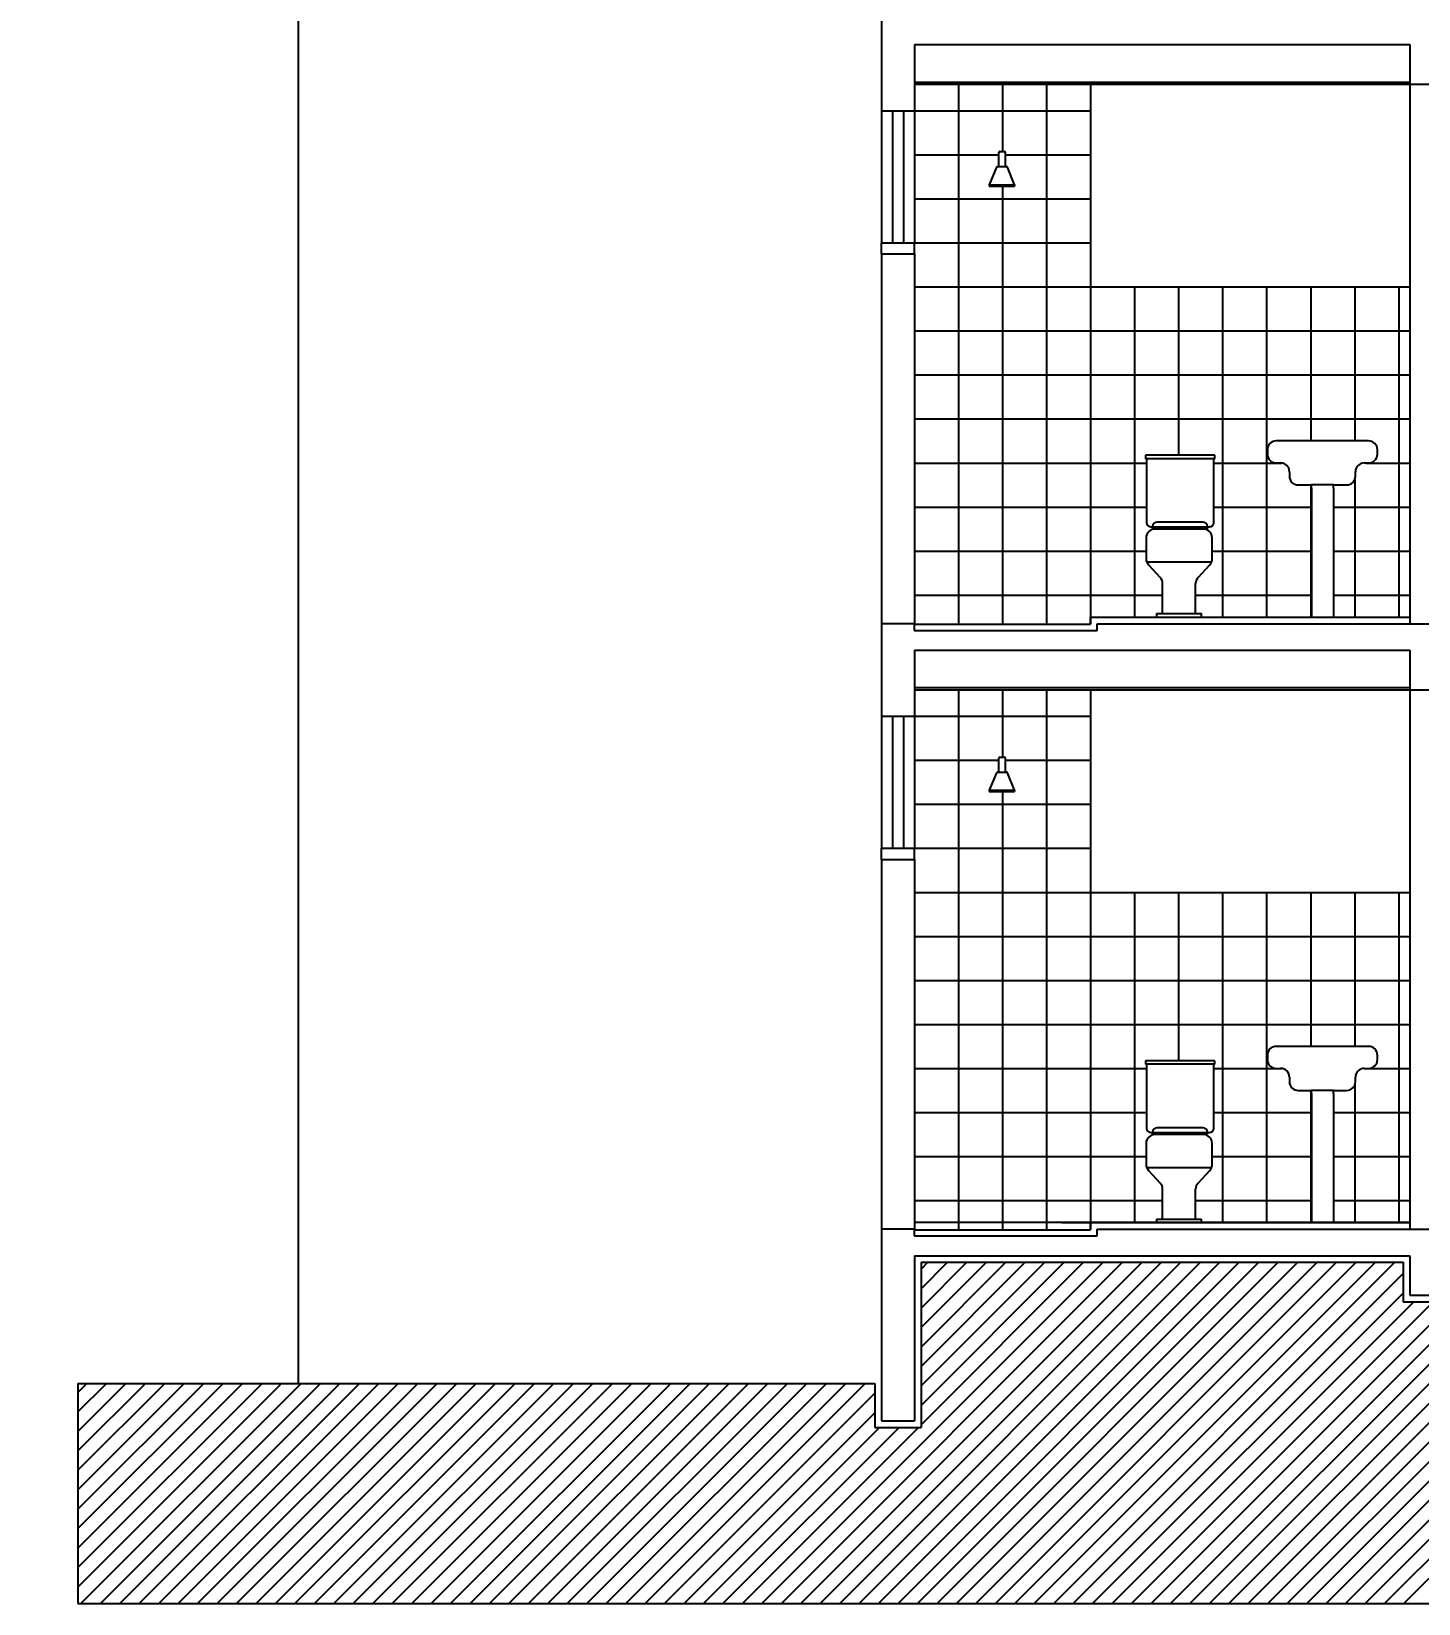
# Model space of a CAD drawing. Extents: x -9 to 119, y 33 to 95.
# Drawn here: x 28.85 to 35.15, y 35 to 42.14 of the extents above; entities that cross this region are included whole.
import ezdxf

# ---------------------------------------------------------------- set-up
doc = ezdxf.new("R2010")
doc.units = 0
doc.header["$LTSCALE"] = 8
doc.linetypes.add('ACAD_ISO04W100', pattern=[30.5, 24, -3, 0.5, -3])
doc.layers.get('0').update_dxf_attribs({"linetype": 'CONTINUOUS'})
doc.layers.get('DEFPOINTS').update_dxf_attribs({"linetype": 'CONTINUOUS'})
for name, color, linetype in [('CONCRETO', 5, 'CONTINUOUS'), ('COTA', 244, 'CONTINUOUS'), ('EQUIPAMENTOS', 1, 'CONTINUOUS'), ('ESQUADRIAS', 244, 'CONTINUOUS'), ('PAREDES', 7, 'CONTINUOUS'), ('PISO', 30, 'CONTINUOUS'), ('TERRENOEMCORTE', 244, 'CONTINUOUS')]:
    doc.layers.add(name, color=color, linetype=linetype)
doc.dimstyles.get("Standard").update_dxf_attribs({"dimtxt": 0.18, "dimasz": 0.18, "dimexe": 0.18, "dimexo": 0.0625, "dimgap": 0.09, "dimtad": 0, "dimtih": 1, "dimtoh": 1, "dimzin": 0, "dimtxsty": 'STANDARD', "dimcen": 0.09, "dimclrt": 30, "dimazin": 3, "dimtfac": 1, "dimtdec": 4, "dimtofl": 0, "dimtmove": 0, "dimatfit": 3, "dimtolj": 1, "dimtzin": 0})

# ---------------------------------------------------------------- blocks, each defined once
blk = doc.blocks.new('_OBLIQUE')
at = {"color": 0, "linetype": 'BYBLOCK'}
blk.add_line((-0.5, -0.5), (0.5, 0.5), dxfattribs=at)
blk = doc.blocks.new('*D135')
at = {"color": 0, "linetype": 'BYBLOCK', "ltscale": 0.2}
for p, q in [((7.9854, 47.3212), (7.4756, 47.3212)), ((7.5836, 47.3212), (7.5836, 46.2282)), ((7.5836, 44.7212), (7.5836, 45.8142)), ((7.9854, 44.7212), (7.4756, 44.7212)), ((68.6188, 37.9514), (68.3973, 37.9514)), ((68.5053, 37.9514), (68.5053, 37.4216)), ((68.5053, 36.4958), (68.5053, 37.0256)), ((68.6188, 36.4958), (68.3973, 36.4958))]:
    blk.add_line(p, q, dxfattribs=at)
at = {"layer": 'DEFPOINTS', "color": 0, "linetype": 'BYBLOCK', "ltscale": 0.2}
for p in [(8.0229, 47.3212), (7.5836, 44.7212), (8.0229, 44.7212), (68.6563, 37.9514), (68.5053, 36.4958), (68.6563, 36.4958)]:
    blk.add_point(p, dxfattribs=at)
at = {"color": 0, "linetype": 'BYBLOCK', "ltscale": 0.2, "xscale": 0.06, "yscale": 0.06, "zscale": 0.06}
for p, rotation in [((7.5836, 47.3212), 90), ((7.5836, 44.7212), 270), ((68.5053, 37.9514), 90), ((68.5053, 36.4958), 270)]:
    blk.add_blockref('_OBLIQUE', p, dxfattribs=dict(at, rotation=rotation))
at = {"color": 30, "linetype": 'BYBLOCK', "ltscale": 0.2, "char_height": 0.108, "attachment_point": 5, "rotation": 90}
for s, insert in [('\\A1;2.60', (7.5836, 46.0212)), ('\\A1;1.46', (68.5053, 37.2236))]:
    blk.add_mtext(s, dxfattribs=dict(at, insert=insert))
blk = doc.blocks.new('*D136')
at = {"color": 0, "linetype": 'BYBLOCK', "ltscale": 0.2}
for p, q in [((11.0965, 52.3012), (10.7609, 52.3012)), ((10.8689, 52.3012), (10.8689, 51.8192)), ((10.8689, 50.9412), (10.8689, 51.4232)), ((11.4966, 50.9412), (10.7609, 50.9412)), ((7.9854, 44.5712), (7.4806, 44.5712)), ((7.5886, 44.5712), (7.5886, 43.4782)), ((7.5886, 41.9712), (7.5886, 43.0642)), ((7.9854, 41.9712), (7.4806, 41.9712)), ((68.6188, 38.1514), (68.2229, 38.1514)), ((68.3309, 38.1514), (68.3309, 37.5216)), ((68.3309, 36.4958), (68.3309, 37.1256)), ((68.6188, 36.4958), (68.2229, 36.4958))]:
    blk.add_line(p, q, dxfattribs=at)
at = {"layer": 'DEFPOINTS', "color": 0, "linetype": 'BYBLOCK', "ltscale": 0.2}
for p in [(10.8689, 52.3012), (11.134, 52.3012), (11.5341, 50.9412), (8.0229, 44.5712), (7.5886, 41.9712), (8.0229, 41.9712), (68.6563, 38.1514), (68.3309, 36.4958), (68.6563, 36.4958)]:
    blk.add_point(p, dxfattribs=at)
at = {"color": 0, "linetype": 'BYBLOCK', "ltscale": 0.2, "xscale": 0.06, "yscale": 0.06, "zscale": 0.06}
for p, rotation in [((10.8689, 52.3012), 90), ((10.8689, 50.9412), 270), ((7.5886, 44.5712), 90), ((7.5886, 41.9712), 270), ((68.3309, 38.1514), 90), ((68.3309, 36.4958), 270)]:
    blk.add_blockref('_OBLIQUE', p, dxfattribs=dict(at, rotation=rotation))
at = {"color": 30, "linetype": 'BYBLOCK', "ltscale": 0.2, "char_height": 0.108, "attachment_point": 5, "rotation": 90}
for s, insert in [('\\A1;1.36', (10.8689, 51.6212)), ('\\A1;2.60', (7.5886, 43.2712)), ('\\A1;1.66', (68.3309, 37.3236))]:
    blk.add_mtext(s, dxfattribs=dict(at, insert=insert))
blk = doc.blocks.new('*X155')
at = {"color": 0, "ltscale": 0.2}
for p, q in [((32.167, 34.9954), (33.717, 36.5454)), ((32.2554, 34.9954), (33.8054, 36.5454)), ((32.3438, 34.9954), (33.8938, 36.5454)), ((32.4322, 34.9954), (33.9822, 36.5454)), ((32.5205, 34.9954), (34.0705, 36.5454)), ((32.6089, 34.9954), (34.1589, 36.5454)), ((32.6973, 34.9954), (34.2473, 36.5454)), ((32.7857, 34.9954), (34.3357, 36.5454)), ((32.8741, 34.9954), (34.4241, 36.5454)), ((32.89, 35.8068), (33.6286, 36.5454)), ((32.89, 35.8952), (33.5402, 36.5454)), ((32.89, 35.9836), (33.4518, 36.5454)), ((32.89, 36.072), (33.3634, 36.5454)), ((32.89, 36.1604), (33.275, 36.5454)), ((32.89, 36.2488), (33.1867, 36.5454)), ((32.89, 36.3372), (33.0983, 36.5454)), ((32.89, 36.4255), (33.0099, 36.5454)), ((32.89, 36.5139), (32.9215, 36.5454)), ((32.9625, 34.9954), (34.5125, 36.5454)), ((33.0509, 34.9954), (34.6009, 36.5454)), ((33.1393, 34.9954), (34.6893, 36.5454)), ((33.2276, 34.9954), (34.7776, 36.5454)), ((33.316, 34.9954), (34.866, 36.5454)), ((33.4044, 34.9954), (34.9544, 36.5454)), ((33.4928, 34.9954), (35.0428, 36.5454)), ((33.5812, 34.9954), (35.08, 36.4942)), ((33.9348, 34.9954), (35.4848, 36.5454)), ((34.0231, 34.9954), (35.5731, 36.5454)), ((34.1115, 34.9954), (35.6615, 36.5454)), ((34.1999, 34.9954), (35.7499, 36.5454)), ((34.2883, 34.9954), (35.8383, 36.5454)), ((34.3767, 34.9954), (35.9267, 36.5454)), ((34.4651, 34.9954), (36.0151, 36.5454)), ((34.5535, 34.9954), (36.1035, 36.5454)), ((34.6419, 34.9954), (36.1919, 36.5454)), ((34.7302, 34.9954), (36.2802, 36.5454)), ((34.8186, 34.9954), (36.3686, 36.5454)), ((34.907, 34.9954), (36.457, 36.5454)), ((34.9954, 34.9954), (36.5454, 36.5454)), ((35.0838, 34.9954), (36.6338, 36.5454)), ((33.6696, 34.9954), (35.08, 36.4058)), ((33.758, 34.9954), (35.128, 36.3654)), ((33.8464, 34.9954), (35.2164, 36.3654)), ((29.06, 35.0704), (29.985, 35.9954)), ((29.06, 35.1588), (29.8966, 35.9954)), ((29.06, 35.2472), (29.8082, 35.9954)), ((29.06, 35.3356), (29.7198, 35.9954)), ((29.06, 35.424), (29.6315, 35.9954)), ((29.06, 35.5124), (29.5431, 35.9954)), ((29.06, 35.6008), (29.4547, 35.9954)), ((29.06, 35.6891), (29.3663, 35.9954)), ((29.06, 35.7775), (29.2779, 35.9954)), ((29.06, 35.8659), (29.1895, 35.9954)), ((29.06, 35.9543), (29.1011, 35.9954)), ((29.0734, 34.9954), (30.0734, 35.9954)), ((29.1618, 34.9954), (30.1618, 35.9954)), ((29.2502, 34.9954), (30.2502, 35.9954)), ((29.3386, 34.9954), (30.3386, 35.9954)), ((29.4269, 34.9954), (30.4269, 35.9954)), ((29.5153, 34.9954), (30.5153, 35.9954)), ((29.6037, 34.9954), (30.6037, 35.9954)), ((29.6921, 34.9954), (30.6921, 35.9954)), ((29.7805, 34.9954), (30.7805, 35.9954)), ((29.8689, 34.9954), (30.8689, 35.9954)), ((29.9573, 34.9954), (30.9573, 35.9954)), ((30.0457, 34.9954), (31.0457, 35.9954)), ((30.1341, 34.9954), (31.1341, 35.9954)), ((30.2224, 34.9954), (31.2224, 35.9954)), ((30.3108, 34.9954), (31.3108, 35.9954)), ((30.3992, 34.9954), (31.3992, 35.9954)), ((30.4876, 34.9954), (31.4876, 35.9954)), ((30.576, 34.9954), (31.576, 35.9954)), ((30.6644, 34.9954), (31.6644, 35.9954)), ((30.7528, 34.9954), (31.7528, 35.9954)), ((30.8412, 34.9954), (31.8412, 35.9954)), ((30.9295, 34.9954), (31.9295, 35.9954)), ((31.0179, 34.9954), (32.0179, 35.9954)), ((31.1063, 34.9954), (32.1063, 35.9954)), ((31.1947, 34.9954), (32.1947, 35.9954)), ((31.2831, 34.9954), (32.2831, 35.9954)), ((31.3715, 34.9954), (32.3715, 35.9954)), ((31.4599, 34.9954), (32.4599, 35.9954)), ((31.5483, 34.9954), (32.5483, 35.9954)), ((31.6367, 34.9954), (32.6367, 35.9954)), ((31.725, 34.9954), (32.68, 35.9504)), ((31.8134, 34.9954), (32.68, 35.862)), ((31.9018, 34.9954), (32.7018, 35.7954)), ((31.9902, 34.9954), (32.7902, 35.7954)), ((32.0786, 34.9954), (32.8786, 35.7954))]:
    blk.add_line(p, q, dxfattribs=at)
blk = doc.blocks.new('*D149')
at = {"color": 0, "linetype": 'BYBLOCK', "ltscale": 0.2}
for p, q in [((49.37, 37.0111), (49.37, 37.1917)), ((51.9549, 37.0077), (51.9549, 37.1917)), ((49.37, 37.0837), (50.4464, 37.0837)), ((51.9549, 37.0837), (50.8784, 37.0837)), ((20.0507, 35.7912), (19.8223, 35.7912)), ((19.9303, 35.7912), (19.9303, 35.7912)), ((20.0457, 35.7412), (19.8223, 35.7412)), ((19.9303, 35.7412), (19.9303, 35.6212))]:
    blk.add_line(p, q, dxfattribs=at)
at = {"layer": 'DEFPOINTS', "color": 0, "linetype": 'BYBLOCK', "ltscale": 0.2}
for p in [(51.9549, 37.0837), (49.37, 36.9736), (51.9549, 36.9702), (20.0882, 35.7912), (19.9303, 35.7412), (20.0832, 35.7412)]:
    blk.add_point(p, dxfattribs=at)
at = {"color": 0, "linetype": 'BYBLOCK', "ltscale": 0.2, "xscale": 0.06, "yscale": 0.06, "zscale": 0.06}
for p, rotation in [((49.37, 37.0837), 180), ((19.9303, 35.7912), 270), ((19.9303, 35.7412), 90)]:
    blk.add_blockref('_OBLIQUE', p, dxfattribs=dict(at, rotation=rotation))
blk.add_blockref('_OBLIQUE', (51.9549, 37.0837), dxfattribs=at)
at = {"color": 30, "linetype": 'BYBLOCK', "ltscale": 0.2, "insert": (50.6624, 37.0837), "char_height": 0.108, "attachment_point": 5}
blk.add_mtext('\\A1;{2.55}', dxfattribs=at)
at = {"color": 30, "linetype": 'BYBLOCK', "ltscale": 0.2, "insert": (19.9303, 35.4232), "char_height": 0.108, "attachment_point": 5, "rotation": 90}
blk.add_mtext('\\A1;0.05', dxfattribs=at)

msp = doc.modelspace()

# ---------------------------------------------------------------- linework, layer by layer
at = {"layer": 'CONCRETO', "color": 5, "ltscale": 0.2}
for p, q in [((32.71, 42.1949), (32.71, 41.7754)), ((32.86, 42.0754), (35.11, 42.0754)), ((32.86, 42.0754), (32.86, 41.7754)), ((35.11, 42.0754), (35.11, 41.8954)), ((35.11, 41.8954), (35.26, 41.8954)), ((32.71, 41.7754), (32.86, 41.7754)), ((32.71, 41.1754), (32.86, 41.1754)), ((32.71, 41.1254), (32.71, 41.1754)), ((32.86, 41.1254), (32.86, 41.1754)), ((32.71, 41.1254), (32.86, 41.1254)), ((32.71, 39.4454), (32.71, 39.0254)), ((32.86, 39.4454), (32.71, 39.4454)), ((33.69, 39.4454), (38.41, 39.4454)), ((32.86, 39.3254), (35.11, 39.3254)), ((32.86, 39.3254), (32.86, 39.0254)), ((35.11, 39.3254), (35.11, 39.1454)), ((35.11, 39.1454), (35.26, 39.1454)), ((32.71, 39.0254), (32.86, 39.0254)), ((32.71, 38.3754), (32.71, 38.4254)), ((32.71, 38.4254), (32.86, 38.4254)), ((32.86, 38.3754), (32.86, 38.4254)), ((32.71, 38.3754), (32.86, 38.3754)), ((32.71, 36.6954), (32.71, 35.8254)), ((32.8593, 36.6954), (32.71, 36.6954)), ((33.69, 36.6954), (38.41, 36.6954)), ((32.86, 36.5754), (35.11, 36.5754)), ((32.86, 36.5754), (32.86, 35.8254)), ((35.11, 36.5754), (35.11, 36.3954)), ((35.11, 36.3954), (35.26, 36.3954)), ((32.71, 35.8254), (32.86, 35.8254))]:
    msp.add_line(p, q, dxfattribs=at)
at = {"layer": 'CONCRETO', "color": 5, "linetype": 'CONTINUOUS', "ltscale": 0.2}
for p, q in [((32.8593, 39.4459), (32.8593, 39.4154)), ((32.8593, 39.4154), (33.69, 39.4154)), ((33.69, 39.4154), (33.69, 39.4454)), ((32.8593, 36.6959), (32.8593, 36.6654)), ((32.8593, 36.6654), (33.69, 36.6654)), ((33.69, 36.6654), (33.69, 36.6954))]:
    msp.add_line(p, q, dxfattribs=at)
at = {"layer": 'COTA', "color": 244, "linetype": 'CONTINUOUS', "ltscale": 0.2}
for p, q in [((33.9089, 40.2108), (33.9089, 40.1951)), ((34.2251, 40.2108), (33.9089, 40.2108)), ((34.2251, 40.1951), (34.2251, 40.2108)), ((34.2251, 40.1951), (33.9089, 40.1951)), ((33.9145, 40.1951), (33.9145, 39.9051)), ((34.2206, 39.9051), (34.2206, 40.1951)), ((33.9345, 39.8851), (34.2006, 39.8851)), ((33.9089, 37.4608), (33.9089, 37.4451)), ((34.2251, 37.4608), (33.9089, 37.4608)), ((34.2251, 37.4451), (33.9089, 37.4451)), ((33.9145, 37.4451), (33.9145, 37.1551)), ((34.2206, 37.1551), (34.2206, 37.4451)), ((34.2251, 37.4451), (34.2251, 37.4608)), ((33.9345, 37.1351), (34.2006, 37.1351))]:
    msp.add_line(p, q, dxfattribs=at)
for centre, start, end in [((33.9345, 39.9051), 180, 270), ((34.2006, 39.9051), 270, 0), ((33.9345, 37.1551), 180, 270), ((34.2006, 37.1551), 270, 0)]:
    msp.add_arc(centre, 0.02, start, end, dxfattribs=at)
at = {"layer": 'EQUIPAMENTOS', "color": 244, "linetype": 'CONTINUOUS', "ltscale": 0.3}
for p, q in [((33.2431, 41.5219), (33.2431, 41.585)), ((33.2481, 41.59), (33.268, 41.59)), ((33.273, 41.5219), (33.273, 41.585)), ((33.2332, 41.5189), (33.1989, 41.4394)), ((33.2378, 41.5219), (33.2779, 41.5219)), ((33.3146, 41.4394), (33.2826, 41.5188)), ((33.1989, 41.4394), (33.1989, 41.433)), ((33.1989, 41.4394), (33.3146, 41.4394)), ((33.1989, 41.433), (33.3146, 41.433)), ((33.3146, 41.4394), (33.3146, 41.433)), ((34.7634, 40.0759), (34.6634, 40.0759)), ((34.6634, 40.0614), (34.6634, 39.4757)), ((34.7634, 40.0614), (34.7634, 39.4757)), ((33.9412, 39.8865), (33.9412, 39.8765)), ((33.9412, 39.8765), (34.1912, 39.8765)), ((34.1725, 39.8754), (33.9525, 39.8754)), ((34.1712, 39.9065), (33.9612, 39.9065)), ((34.0207, 39.8765), (34.0207, 39.8754)), ((34.1707, 39.8765), (34.1707, 39.8754)), ((34.1912, 39.8765), (34.1912, 39.8865)), ((33.9125, 39.8354), (33.9125, 39.7401)), ((34.2125, 39.7401), (34.2125, 39.8354)), ((33.9157, 39.7244), (33.9232, 39.7129)), ((34.2093, 39.7244), (33.9157, 39.7244)), ((33.9232, 39.7129), (33.9769, 39.6548)), ((34.1482, 39.6548), (34.2019, 39.7129)), ((33.9875, 39.4918), (33.9875, 39.6276)), ((34.1375, 39.4918), (34.1375, 39.6276)), ((33.96, 39.4918), (34.1644, 39.4918)), ((33.96, 39.4918), (33.96, 39.4754)), ((33.96, 39.4754), (34.1644, 39.4754)), ((33.2378, 38.7719), (33.2779, 38.7719)), ((33.2431, 38.7719), (33.2431, 38.835)), ((33.2481, 38.84), (33.268, 38.84)), ((33.273, 38.7719), (33.273, 38.835)), ((33.2332, 38.7689), (33.1989, 38.6894)), ((33.3146, 38.6894), (33.2826, 38.7688)), ((33.1989, 38.6894), (33.1989, 38.683)), ((33.1989, 38.6894), (33.3146, 38.6894)), ((33.1989, 38.683), (33.3146, 38.683)), ((33.3146, 38.6894), (33.3146, 38.683)), ((34.7634, 37.3259), (34.6634, 37.3259)), ((34.6634, 37.3114), (34.6634, 36.7257)), ((34.7634, 37.3114), (34.7634, 36.7257)), ((33.9412, 37.1365), (33.9412, 37.1265)), ((34.1712, 37.1565), (33.9612, 37.1565)), ((34.1912, 37.1265), (34.1912, 37.1365)), ((33.9125, 37.0854), (33.9125, 36.9901)), ((33.9412, 37.1265), (34.1912, 37.1265)), ((34.1725, 37.1254), (33.9525, 37.1254)), ((34.0207, 37.1265), (34.0207, 37.1254)), ((34.1707, 37.1265), (34.1707, 37.1254)), ((34.2125, 36.9901), (34.2125, 37.0854)), ((33.9157, 36.9744), (33.9232, 36.9629)), ((34.2093, 36.9744), (33.9157, 36.9744)), ((33.9232, 36.9629), (33.9769, 36.9048)), ((34.1482, 36.9048), (34.2019, 36.9629)), ((33.9875, 36.7418), (33.9875, 36.8776)), ((34.1375, 36.7418), (34.1375, 36.8776)), ((33.96, 36.7418), (34.1644, 36.7418)), ((33.96, 36.7418), (33.96, 36.7254)), ((33.96, 36.7254), (34.1644, 36.7254))]:
    msp.add_line(p, q, dxfattribs=at)
at = {"layer": 'EQUIPAMENTOS', "color": 244, "ltscale": 0.3}
for p, q in [((34.9234, 40.2759), (34.5034, 40.2759)), ((34.4634, 40.2359), (34.4634, 40.2159)), ((34.9634, 40.2159), (34.9634, 40.2359)), ((34.5034, 40.1759), (34.5234, 40.1759)), ((34.5634, 40.1359), (34.5634, 40.1159)), ((34.8634, 40.1159), (34.8634, 40.1359)), ((34.9034, 40.1759), (34.9234, 40.1759)), ((34.6034, 40.0759), (34.6634, 40.0759)), ((34.6634, 40.0614), (34.6634, 40.0759)), ((34.7634, 40.0614), (34.7634, 40.0759)), ((34.7634, 40.0759), (34.8234, 40.0759)), ((34.4634, 37.4859), (34.4634, 37.4659)), ((34.9234, 37.5259), (34.5034, 37.5259)), ((34.9634, 37.4659), (34.9634, 37.4859)), ((34.5034, 37.4259), (34.5234, 37.4259)), ((34.9034, 37.4259), (34.9234, 37.4259)), ((34.5634, 37.3859), (34.5634, 37.3659)), ((34.8634, 37.3659), (34.8634, 37.3859)), ((34.6034, 37.3259), (34.6634, 37.3259)), ((34.6634, 37.3114), (34.6634, 37.3259)), ((34.7634, 37.3114), (34.7634, 37.3259)), ((34.7634, 37.3259), (34.8234, 37.3259))]:
    msp.add_line(p, q, dxfattribs=at)
at = {"layer": 'EQUIPAMENTOS', "color": 244, "linetype": 'ACAD_ISO04W100', "ltscale": 0.3}
for p, q in [((34.1644, 39.4754), (34.1644, 39.4918)), ((34.1644, 36.7254), (34.1644, 36.7418))]:
    msp.add_line(p, q, dxfattribs=at)
at = {"layer": 'EQUIPAMENTOS', "color": 244, "linetype": 'CONTINUOUS', "ltscale": 0.3}
for centre, radius, start, end in [((33.2481, 41.585), 0.005, 90, 180), ((33.268, 41.585), 0.005, 0, 90), ((33.2378, 41.5169), 0.005, 90, 156.64296), ((33.2779, 41.5169), 0.005, 22.01244, 90), ((33.9525, 39.8354), 0.04, 90, 180), ((33.9612, 39.8865), 0.02, 90, 180), ((34.1712, 39.8865), 0.02, 360, 90), ((34.1725, 39.8354), 0.04, 360, 90), ((33.9525, 39.7401), 0.04, 180, 203.04123), ((34.1725, 39.7401), 0.04, 317.24991, 360), ((33.9475, 39.6276), 0.04, 360, 42.75009), ((34.1775, 39.6276), 0.04, 137.24991, 180), ((34.1628, 39.6412), 0.02, 137.24991, 137.24991), ((33.2378, 38.7669), 0.005, 90, 156.64296), ((33.2481, 38.835), 0.005, 90, 180), ((33.268, 38.835), 0.005, 0, 90), ((33.2779, 38.7669), 0.005, 22.01244, 90), ((33.9612, 37.1365), 0.02, 90, 180), ((34.1712, 37.1365), 0.02, 360, 90), ((33.9525, 37.0854), 0.04, 90, 180), ((34.1725, 37.0854), 0.04, 360, 90), ((33.9525, 36.9901), 0.04, 180, 203.04123), ((34.1725, 36.9901), 0.04, 317.24991, 360), ((33.9475, 36.8776), 0.04, 360, 42.75009), ((34.1775, 36.8776), 0.04, 137.24991, 180), ((34.1628, 36.8912), 0.02, 137.24991, 137.24991)]:
    msp.add_arc(centre, radius, start, end, dxfattribs=at)
at = {"layer": 'EQUIPAMENTOS', "color": 244, "ltscale": 0.3}
for centre, start, end in [((34.5034, 40.2359), 90, 180), ((34.9234, 40.2359), 360, 90), ((34.5034, 40.2159), 180, 270), ((34.9234, 40.2159), 270, 360), ((34.5234, 40.1359), 360, 90), ((34.9034, 40.1359), 90, 180), ((34.6034, 40.1159), 180, 270), ((34.8234, 40.1159), 270, 360), ((34.5034, 37.4859), 90, 180), ((34.9234, 37.4859), 360, 90), ((34.5034, 37.4659), 180, 270), ((34.5234, 37.3859), 360, 90), ((34.9034, 37.3859), 90, 180), ((34.9234, 37.4659), 270, 360), ((34.6034, 37.3659), 180, 270), ((34.8234, 37.3659), 270, 360)]:
    msp.add_arc(centre, 0.04, start, end, dxfattribs=at)
at = {"layer": 'ESQUADRIAS', "color": 1, "ltscale": 0.2}
for p, q in [((32.71, 41.7754), (32.71, 41.1754)), ((32.86, 41.7754), (32.86, 41.1754)), ((32.86, 41.7754), (32.86, 41.1754)), ((32.71, 39.0254), (32.71, 38.4254)), ((32.86, 39.0254), (32.86, 38.4254)), ((32.86, 39.0254), (32.86, 38.4254))]:
    msp.add_line(p, q, dxfattribs=at)
at = {"layer": 'ESQUADRIAS', "color": 5, "ltscale": 0.2}
for p, q in [((32.76, 41.7754), (32.76, 41.1754)), ((32.81, 41.7754), (32.81, 41.1754)), ((32.76, 39.0254), (32.76, 38.4254)), ((32.81, 39.0254), (32.81, 38.4254))]:
    msp.add_line(p, q, dxfattribs=at)
at = {"layer": 'PAREDES', "color": 30, "ltscale": 0.2}
msp.add_line((30.06, 48.7454), (30.06, 35.9954), dxfattribs=at)
at = {"layer": 'PAREDES', "color": 3, "ltscale": 0.2}
for p, q in [((35.11, 41.8954), (35.11, 39.4454)), ((32.71, 41.1254), (32.71, 39.4454)), ((32.86, 41.1254), (32.86, 39.4454)), ((35.11, 39.1454), (35.11, 36.6954)), ((32.71, 38.3754), (32.71, 36.6954)), ((32.86, 38.3754), (32.86, 36.6954))]:
    msp.add_line(p, q, dxfattribs=at)
at = {"layer": 'PISO', "color": 30, "linetype": 'CONTINUOUS', "ltscale": 0.2}
for p, q in [((32.86, 41.9054), (35.11, 41.9054)), ((32.86, 41.8954), (35.11, 41.8954)), ((32.86, 41.7754), (33.66, 41.7754)), ((32.86, 41.5754), (33.2431, 41.5754)), ((33.273, 41.5754), (33.66, 41.5754)), ((32.86, 41.3754), (33.66, 41.3754)), ((32.86, 41.1754), (33.66, 41.1754)), ((32.86, 40.9754), (35.11, 40.9754)), ((32.86, 40.7754), (35.11, 40.7754)), ((32.86, 40.5754), (35.11, 40.5754)), ((32.86, 40.3754), (35.11, 40.3754)), ((32.86, 40.1754), (33.9145, 40.1754)), ((34.2206, 40.1754), (34.5296, 40.1754)), ((34.91, 40.1754), (35.11, 40.1754)), ((32.86, 39.9754), (33.9145, 39.9754)), ((34.2206, 39.9754), (34.6634, 39.9754)), ((34.7634, 39.9754), (35.11, 39.9754)), ((34.0122, 39.8754), (34.0122, 39.8765)), ((32.86, 39.7754), (33.9125, 39.7754)), ((34.2125, 39.7754), (34.6634, 39.7754)), ((34.7634, 39.7754), (35.11, 39.7754)), ((32.86, 39.5754), (33.9875, 39.5754)), ((34.1375, 39.5754), (34.6634, 39.5754)), ((34.7634, 39.5754), (35.11, 39.5754)), ((32.8593, 39.4428), (33.66, 39.4428)), ((33.66, 39.4754), (35.11, 39.4754)), ((33.66, 39.4428), (33.66, 39.4754)), ((32.86, 39.1554), (35.11, 39.1554)), ((32.86, 39.1454), (35.11, 39.1454)), ((32.86, 39.0254), (33.66, 39.0254)), ((32.86, 38.8254), (33.2431, 38.8254)), ((33.273, 38.8254), (33.66, 38.8254)), ((32.86, 38.6254), (33.66, 38.6254)), ((32.86, 38.4254), (33.66, 38.4254)), ((32.86, 38.2254), (35.11, 38.2254)), ((32.86, 38.0254), (35.11, 38.0254)), ((32.86, 37.8254), (35.11, 37.8254)), ((32.86, 37.6254), (35.11, 37.6254)), ((32.86, 37.4254), (33.9145, 37.4254)), ((34.2206, 37.4254), (34.5296, 37.4254)), ((34.91, 37.4254), (35.11, 37.4254)), ((32.86, 37.2254), (33.9145, 37.2254)), ((34.2206, 37.2254), (34.6634, 37.2254)), ((34.7634, 37.2254), (35.11, 37.2254)), ((34.0122, 37.1254), (34.0122, 37.1265)), ((32.86, 37.0254), (33.9125, 37.0254)), ((34.2125, 37.0254), (34.6634, 37.0254)), ((34.7634, 37.0254), (35.11, 37.0254)), ((32.86, 36.8254), (33.9875, 36.8254)), ((34.1375, 36.8254), (34.6634, 36.8254)), ((34.7634, 36.8254), (35.11, 36.8254)), ((35.11, 36.7254), (32.86, 36.7254)), ((35.11, 36.7254), (32.86, 36.7254)), ((33.53, 36.7254), (35.11, 36.7254)), ((33.66, 36.6928), (33.66, 36.7254)), ((32.8593, 36.6928), (33.66, 36.6928))]:
    msp.add_line(p, q, dxfattribs=at)
at = {"layer": 'PISO', "color": 30, "ltscale": 0.2}
for p, q in [((33.06, 41.8954), (33.06, 39.4454)), ((33.26, 41.8954), (33.26, 41.59)), ((33.46, 41.8954), (33.46, 39.4454)), ((33.66, 41.8954), (33.66, 39.4428)), ((33.26, 41.433), (33.26, 39.4454)), ((33.86, 40.9754), (33.86, 39.4754)), ((34.06, 40.9754), (34.06, 40.2108)), ((34.26, 40.9754), (34.26, 39.4754)), ((34.46, 40.9754), (34.46, 39.4754)), ((34.66, 40.9754), (34.66, 40.2759)), ((34.86, 40.9754), (34.86, 40.2759)), ((35.06, 40.9754), (35.06, 39.4754)), ((34.66, 40.0759), (34.66, 39.4754)), ((34.86, 40.0998), (34.86, 39.4754)), ((33.06, 39.1454), (33.06, 36.6954)), ((33.26, 39.1454), (33.26, 38.84)), ((33.46, 39.1454), (33.46, 36.6954)), ((33.66, 39.1454), (33.66, 36.6954)), ((33.26, 38.683), (33.26, 36.6954)), ((33.86, 38.2254), (33.86, 36.7254)), ((34.06, 38.2254), (34.06, 37.4608)), ((34.26, 38.2254), (34.26, 36.7254)), ((34.46, 38.2254), (34.46, 36.7254)), ((34.66, 38.2254), (34.66, 37.5259)), ((34.86, 38.2254), (34.86, 37.5259)), ((35.06, 38.2254), (35.06, 36.7254)), ((34.86, 37.3498), (34.86, 36.7254)), ((34.66, 37.3259), (34.66, 36.7254))]:
    msp.add_line(p, q, dxfattribs=at)
at = {"layer": 'TERRENOEMCORTE', "color": 244, "ltscale": 0.2}
for p, q in [((32.89, 36.5454), (35.08, 36.5454)), ((32.89, 36.5454), (32.89, 35.7954)), ((35.08, 36.5454), (35.08, 36.3654)), ((35.08, 36.3654), (35.29, 36.3654)), ((29.06, 35.9954), (32.68, 35.9954)), ((29.06, 35.9954), (29.06, 34.9954)), ((32.68, 35.9954), (32.68, 35.7954)), ((32.68, 35.7954), (32.89, 35.7954)), ((29.06, 34.9954), (52.6938, 34.9954))]:
    msp.add_line(p, q, dxfattribs=at)

# ---------------------------------------------------------------- block references
at = {"layer": 'TERRENOEMCORTE', "color": 30, "ltscale": 0.2}
msp.add_blockref('*X155', (0, 0), dxfattribs=at)
msp.add_blockref('*X155', (0, 0), dxfattribs=at)

# ---------------------------------------------------------------- dimensions: what is measured, and where the dimension line sits
at = {"layer": 'COTA', "color": 30, "ltscale": 0.2}
dim = msp.add_linear_dim(base=(9.6871, 52.3012), p1=(10.3523, 50.9412), p2=(9.9522, 52.3012), angle=90, dimstyle='STANDARD', override={"dimscale": 0.6, "dimasz": 0.1, "dimtih": 0, "dimtoh": 0, "dimblk1": 'OBLIQUE', "dimblk2": 'OBLIQUE', "dimsah": 1}, dxfattribs=at)
dim.commit()
dim.dimension.update_dxf_attribs({"geometry": '*D136', "text_midpoint": (9.6871, 51.6212), "insert": (-1.1818, 0)})
at = {"layer": 'COTA', "color": 244, "ltscale": 0.2}
for base, p1, p2, picture, middle in [((7.5886, 41.9712), (8.0229, 44.5712), (8.0229, 41.9712), '*D136', (7.5886, 43.2712)), ((68.3309, 36.4958), (68.6563, 38.1514), (68.6563, 36.4958), '*D136', (68.3309, 37.3236)), ((7.5836, 44.7212), (8.0229, 47.3212), (8.0229, 44.7212), '*D135', (7.5836, 46.0212)), ((68.5053, 36.4958), (68.6563, 37.9514), (68.6563, 36.4958), '*D135', (68.5053, 37.2236)), ((19.9303, 35.7412), (20.0882, 35.7912), (20.0832, 35.7412), '*D149', (19.9303, 35.4232))]:
    dim = msp.add_linear_dim(base=base, p1=p1, p2=p2, angle=90, dimstyle='STANDARD', override={"dimscale": 0.6, "dimasz": 0.1, "dimtih": 0, "dimtoh": 0, "dimblk1": 'OBLIQUE', "dimblk2": 'OBLIQUE', "dimsah": 1}, dxfattribs=at)
    dim.commit()
    dim.dimension.update_dxf_attribs({"geometry": picture, "text_midpoint": middle})

doc.saveas('drawing.dxf')
